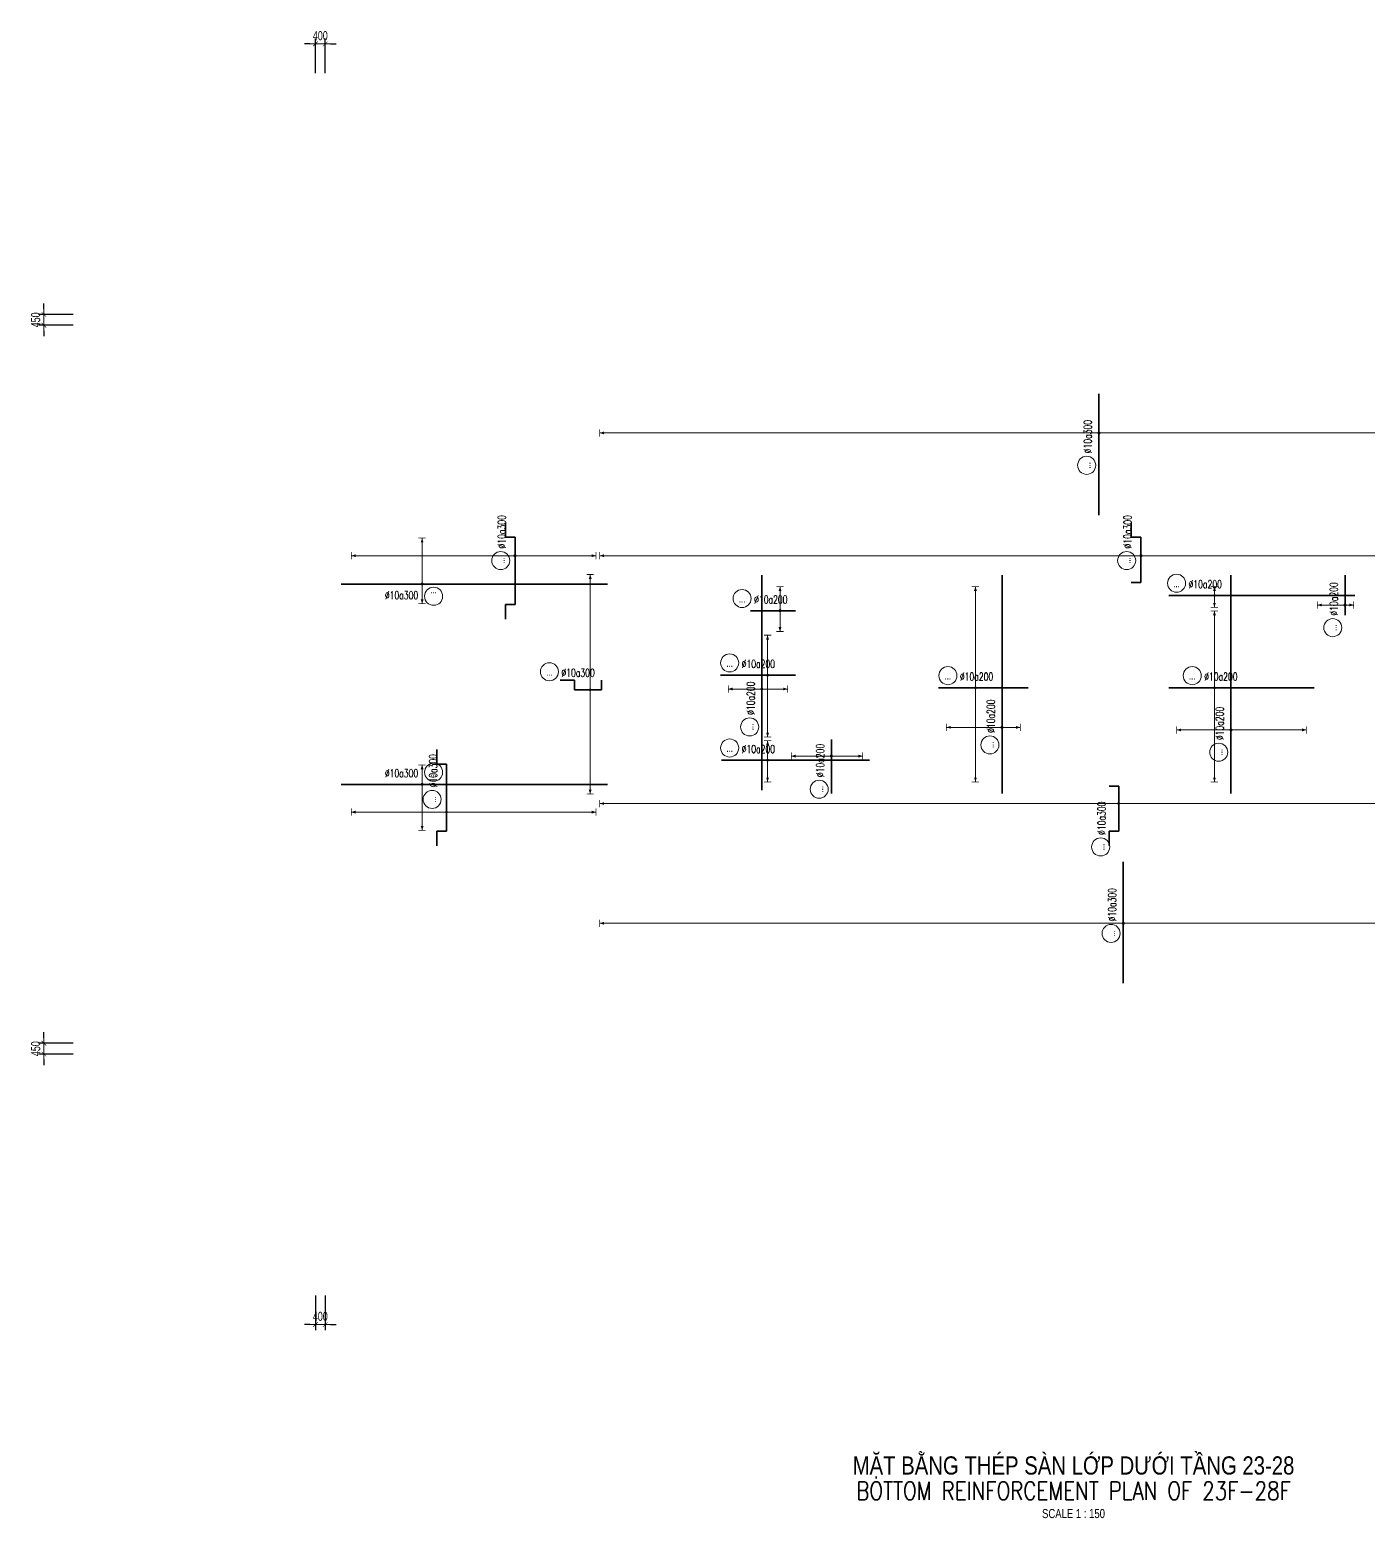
# Model space of a CAD drawing. Header units: millimetres. Extents: x 118516 to 588795, y -24154 to 50684.
# Drawn here: x 118516 to 173724, y -10684 to 50684 of the extents above; entities that cross this region are included whole.
import ezdxf
from ezdxf.enums import TextEntityAlignment as Align

# ---------------------------------------------------------------- set-up
doc = ezdxf.new("R2010")
doc.units = ezdxf.units.MM
doc.layers.get('0').update_dxf_attribs({"lineweight": 20})
doc.layers.get('Defpoints').update_dxf_attribs({"color": 151, "lineweight": 9})
for name, color, linetype, lineweight in [('NDC_S_ANNO', 7, 'Continuous', 20), ('NDC_S_DIM', 1, 'Continuous', 15), ('NDC_S_ENG TITLE', 3, 'Continuous', 20), ('NDC_S_REBAR', 4, 'Continuous', 35), ('NDC_S_TEXT SYMBOL', 7, 'Continuous', 20), ('NDC_S_VN TEXT', 7, 'Continuous', 20), ('NDC_S_VN TITLE', 6, 'Continuous', 35)]:
    doc.layers.add(name, color=color, linetype=linetype, lineweight=lineweight)
doc.styles.add('ARIAL', font='arial.ttf', dxfattribs={"width": 0.7})
doc.styles.add('NDC_ANNO', font='', dxfattribs={"width": 0.8})
doc.styles.add('NDC_DIM', font='', dxfattribs={"width": 0.75})
doc.styles.add('NDC_EN TXT', font='romans.shx', dxfattribs={"width": 0.8})
doc.styles.add('NDC_ROMANS', font='romans.shx', dxfattribs={"width": 0.7})
doc.styles.add('NDC_VIE TXT', font='arial.ttf', dxfattribs={"width": 0.8})
doc.styles.get('NDC_ANNO').set_extended_font_data('Dotum')
doc.styles.get('NDC_DIM').set_extended_font_data('Dotum')
doc.dimstyles.new('NDC_dim_150', dxfattribs={"dimscale": 150, "dimtxt": 2.5, "dimasz": 1.5, "dimexe": 1.5, "dimexo": 2.5, "dimgap": 1, "dimtad": 1, "dimdec": 0, "dimzin": 0, "dimdsep": 46, "dimtxsty": 'NDC_DIM', "dimblk": 'DIMMARK', "dimcen": 0.09, "dimdle": 1.2, "dimclrd": 1, "dimclre": 1, "dimclrt": 3, "dimadec": 0, "dimazin": 0, "dimtfac": 1, "dimtdec": 0, "dimtix": 1, "dimtofl": 0, "dimtmove": 0, "dimatfit": 3, "dimfxl": 8, "dimfxlon": 1, "dimtolj": 1, "dimtzin": 0, "dimarcsym": 0})

# ---------------------------------------------------------------- blocks, each defined once
blk = doc.blocks.new('DIMMARK')
at = {"layer": 'NDC_S_DIM', "color": 1}
blk.add_line((-1.5, 0), (1, 0), dxfattribs=at)
at = {"layer": 'NDC_S_DIM', "color": 2, "const_width": 0.1}
blk.add_lwpolyline([(-0.42, -0.42), (0.42, 0.42)], dxfattribs=at)
blk = doc.blocks.new('*D8')
at = {"layer": 'Defpoints', "color": 0, "ltscale": 100, "transparency": 16777216}
for p in [(119100, 8900), (135324, 8900), (135324, 8450)]:
    blk.add_point(p, dxfattribs=at)
at = {"layer": 'NDC_S_DIM', "color": 1, "lineweight": -2, "ltscale": 100, "transparency": 16777216}
for p, q in [((119100, 9125), (119100, 9350)), ((120300, 8900), (118875, 8900)), ((120300, 8450), (118875, 8450)), ((119100, 8225), (119100, 8000))]:
    blk.add_line(p, q, dxfattribs=at)
at = {"layer": 'NDC_S_DIM', "color": 1, "lineweight": -2, "ltscale": 100, "transparency": 16777216, "xscale": 225, "yscale": 225, "zscale": 225}
for p, rotation in [((119100, 8900), 270), ((119100, 8450), 90)]:
    blk.add_blockref('DIMMARK', p, dxfattribs=dict(at, rotation=rotation))
at = {"layer": 'NDC_S_DIM', "color": 3, "ltscale": 100, "transparency": 16777216, "insert": (118762, 8675), "char_height": 375, "attachment_point": 5, "rotation": 90, "style": 'NDC_DIM'}
blk.add_mtext('\\A1;450', dxfattribs=at)
blk = doc.blocks.new('*D9')
at = {"layer": 'Defpoints', "color": 0, "ltscale": 100, "transparency": 16777216}
for p in [(135402, 38950), (119100, 38500), (135402, 38500)]:
    blk.add_point(p, dxfattribs=at)
at = {"layer": 'NDC_S_DIM', "color": 1, "lineweight": -2, "ltscale": 100, "transparency": 16777216}
for p, q in [((119100, 39175), (119100, 39400)), ((120300, 38950), (118875, 38950)), ((120300, 38500), (118875, 38500)), ((119100, 38275), (119100, 38050))]:
    blk.add_line(p, q, dxfattribs=at)
at = {"layer": 'NDC_S_DIM', "color": 1, "lineweight": -2, "ltscale": 100, "transparency": 16777216, "xscale": 225, "yscale": 225, "zscale": 225}
for p, rotation in [((119100, 38950), 270), ((119100, 38500), 90)]:
    blk.add_blockref('DIMMARK', p, dxfattribs=dict(at, rotation=rotation))
at = {"layer": 'NDC_S_DIM', "color": 3, "ltscale": 100, "transparency": 16777216, "insert": (118762, 38725), "char_height": 375, "attachment_point": 5, "rotation": 90, "style": 'NDC_DIM'}
blk.add_mtext('\\A1;450', dxfattribs=at)
blk = doc.blocks.new('*D12')
at = {"layer": 'Defpoints', "color": 0, "ltscale": 100, "transparency": 16777216}
for p in [(130700, 50100), (130300, 33473), (130700, 33473)]:
    blk.add_point(p, dxfattribs=at)
at = {"layer": 'NDC_S_DIM', "color": 1, "lineweight": -2, "ltscale": 100, "transparency": 16777216}
for p, q in [((130300, 48900), (130300, 50325)), ((130700, 48900), (130700, 50325)), ((130075, 50100), (129850, 50100)), ((130925, 50100), (131150, 50100))]:
    blk.add_line(p, q, dxfattribs=at)
at = {"layer": 'NDC_S_DIM', "color": 1, "lineweight": -2, "ltscale": 100, "transparency": 16777216, "xscale": 225, "yscale": 225, "zscale": 225}
blk.add_blockref('DIMMARK', (130300, 50100), dxfattribs=at)
at = {"layer": 'NDC_S_DIM', "color": 1, "lineweight": -2, "ltscale": 100, "transparency": 16777216, "xscale": 225, "yscale": 225, "zscale": 225, "rotation": 180}
blk.add_blockref('DIMMARK', (130700, 50100), dxfattribs=at)
at = {"layer": 'NDC_S_DIM', "color": 3, "ltscale": 100, "transparency": 16777216, "insert": (130500, 50438), "char_height": 375, "attachment_point": 5, "style": 'NDC_DIM'}
blk.add_mtext('\\A1;400', dxfattribs=at)
blk = doc.blocks.new('*D14')
at = {"layer": 'Defpoints', "color": 0, "ltscale": 100, "transparency": 16777216}
for p in [(130300, 14051), (130700, 14051), (130700, -2700)]:
    blk.add_point(p, dxfattribs=at)
at = {"layer": 'NDC_S_DIM', "color": 1, "lineweight": -2, "ltscale": 100, "transparency": 16777216}
for p, q in [((130300, -1500), (130300, -2925)), ((130700, -1500), (130700, -2925)), ((130075, -2700), (129850, -2700)), ((130925, -2700), (131150, -2700))]:
    blk.add_line(p, q, dxfattribs=at)
at = {"layer": 'NDC_S_DIM', "color": 1, "lineweight": -2, "ltscale": 100, "transparency": 16777216, "xscale": 225, "yscale": 225, "zscale": 225}
blk.add_blockref('DIMMARK', (130300, -2700), dxfattribs=at)
at = {"layer": 'NDC_S_DIM', "color": 1, "lineweight": -2, "ltscale": 100, "transparency": 16777216, "xscale": 225, "yscale": 225, "zscale": 225, "rotation": 180}
blk.add_blockref('DIMMARK', (130700, -2700), dxfattribs=at)
at = {"layer": 'NDC_S_DIM', "color": 3, "ltscale": 100, "transparency": 16777216, "insert": (130500, -2362), "char_height": 375, "attachment_point": 5, "style": 'NDC_DIM'}
blk.add_mtext('\\A1;400', dxfattribs=at)
blk = doc.blocks.new('Drawing name_symbol')
at = {"layer": 'NDC_S_ENG TITLE', "style": 'NDC_EN TXT', "width": 0.8}
blk.add_attdef('SECTDET1', text='', height=5, dxfattribs=at).set_placement((0, 1.01), align=Align.CENTER)
at = {"layer": 'NDC_S_TEXT SYMBOL', "lineweight": 25, "style": 'NDC_ANNO', "width": 0.8}
blk.add_attdef('SSCALE', text='', height=2.5, dxfattribs=at).set_placement((0, -4), align=Align.CENTER)
at = {"layer": 'NDC_S_VN TITLE', "style": 'NDC_VIE TXT', "width": 0.8}
blk.add_attdef('SECTDET2', text='', height=5, dxfattribs=at).set_placement((0, 7.97), align=Align.CENTER)
blk = doc.blocks.new('*U94')
h = blk.add_hatch(color=6)
edge = h.paths.add_edge_path()
edge.add_arc((3.26, 0), 0.3, 0, 360)
at = {"layer": 'NDC_S_DIM', "color": 6}
for q in [(3.26, 142.72), (3.26, -112.28)]:
    blk.add_line((3.26, 0), q, dxfattribs=at)
for points in [[(2.26, 142.72, 0.2, 0.2, 0), (4.26, 142.72, 0, 0, 0)], [(2.26, -112.28, 0.2, 0.2, 0), (4.26, -112.28, 0, 0, 0)]]:
    blk.add_lwpolyline(points, format="xyseb", dxfattribs=at)
at = {"layer": 'NDC_S_DIM'}
blk.add_circle((-8.68, 4.97), 2.48, dxfattribs=at)
at = {"layer": 'NDC_S_DIM', "color": 6}
blk.add_circle((3.26, 0), 0.3, dxfattribs=at)
for points in [[(2.86, 141.52), (3.26, 142.72), (3.66, 141.52)], [(2.86, -111.08), (3.26, -112.28), (3.66, -111.08)]]:
    blk.add_solid(points, dxfattribs=at)
at = {"layer": 'NDC_S_REBAR'}
for p, q in [((-4.29, 2.67), (-8.29, 2.67)), ((-4.29, 0), (-4.29, 2.67)), ((0, 0), (-4.29, 0)), ((0, 0), (8.05, 0)), ((8.05, 0), (8.05, 2.67)), ((8.05, 2.67), (8.05, 2.67))]:
    blk.add_line(p, q, dxfattribs=at)
at = {"layer": 'NDC_S_VN TEXT', "style": 'ARIAL', "width": 0.7}
blk.add_attdef('KHT', text='', height=2.2, dxfattribs=at).set_placement((-8.68, 4.97), align=Align.MIDDLE_CENTER)
at = {"layer": 'NDC_S_VN TEXT', "color": 3, "style": 'NDC_ROMANS', "width": 0.7}
blk.add_attdef('DKT', (-5.38, 3.6), '', height=2.2, dxfattribs=at)
blk = doc.blocks.new('*U95')
h = blk.add_hatch(color=6)
edge = h.paths.add_edge_path()
edge.add_arc((4.81, 0), 0.3, 0, 360)
at = {"layer": 'NDC_S_DIM', "color": 6}
for q in [(4.81, 148.83), (4.81, -106.17)]:
    blk.add_line((4.81, 0), q, dxfattribs=at)
for points in [[(3.81, 148.83, 0.2, 0.2, 0), (5.81, 148.83, 0, 0, 0)], [(3.81, -106.17, 0.2, 0.2, 0), (5.81, -106.17, 0, 0, 0)]]:
    blk.add_lwpolyline(points, format="xyseb", dxfattribs=at)
at = {"layer": 'NDC_S_DIM'}
blk.add_circle((3.49, 3.93), 2.48, dxfattribs=at)
at = {"layer": 'NDC_S_DIM', "color": 6}
blk.add_circle((4.81, 0), 0.3, dxfattribs=at)
for points in [[(4.41, 147.63), (4.81, 148.83), (5.21, 147.63)], [(4.41, -104.97), (4.81, -106.17), (5.21, -104.97)]]:
    blk.add_solid(points, dxfattribs=at)
at = {"layer": 'NDC_S_REBAR'}
for p, q in [((-2.52, 0), (-2.52, 2.67)), ((-2.52, 2.67), (-2.52, 2.67)), ((0, 0), (-2.52, 0)), ((0, 0), (9.88, 0)), ((9.88, 0), (9.88, 2.67)), ((9.88, 2.67), (13.88, 2.67))]:
    blk.add_line(p, q, dxfattribs=at)
at = {"layer": 'NDC_S_VN TEXT', "style": 'ARIAL', "width": 0.7}
blk.add_attdef('KHT', text='', height=2.2, dxfattribs=at).set_placement((3.49, 3.93), align=Align.MIDDLE_CENTER)
at = {"layer": 'NDC_S_VN TEXT', "color": 3, "style": 'NDC_ROMANS', "width": 0.7}
blk.add_attdef('DKT', (6.79, 2.56), '', height=2.2, dxfattribs=at)
blk = doc.blocks.new('*U102')
h = blk.add_hatch(color=6)
edge = h.paths.add_edge_path()
edge.add_arc((3.26, 0), 0.3, 0, 360)
at = {"layer": 'NDC_S_DIM', "color": 6}
for q in [(3.26, 31.71), (3.26, -28.63)]:
    blk.add_line((3.26, 0), q, dxfattribs=at)
for points in [[(2.26, 31.71, 0.2, 0.2, 0), (4.26, 31.71, 0, 0, 0)], [(2.26, -28.63, 0.2, 0.2, 0), (4.26, -28.63, 0, 0, 0)]]:
    blk.add_lwpolyline(points, format="xyseb", dxfattribs=at)
at = {"layer": 'NDC_S_DIM'}
blk.add_circle((-7.96, 4.97), 2.48, dxfattribs=at)
at = {"layer": 'NDC_S_DIM', "color": 6}
blk.add_circle((3.26, 0), 0.3, dxfattribs=at)
for points in [[(2.86, 30.51), (3.26, 31.71), (3.66, 30.51)], [(2.86, -27.43), (3.26, -28.63), (3.66, -27.43)]]:
    blk.add_solid(points, dxfattribs=at)
at = {"layer": 'NDC_S_REBAR'}
for p, q in [((-1.02, 2.67), (-5.02, 2.67)), ((-1.02, 0), (-1.02, 2.67)), ((0, 0), (-1.02, 0)), ((0, 0), (6.38, 0)), ((6.38, 0), (6.38, 2.67)), ((6.38, 2.67), (6.38, 2.67))]:
    blk.add_line(p, q, dxfattribs=at)
at = {"layer": 'NDC_S_VN TEXT', "style": 'ARIAL', "width": 0.7}
blk.add_attdef('KHT', text='', height=2.2, dxfattribs=at).set_placement((-7.96, 4.97), align=Align.MIDDLE_CENTER)
at = {"layer": 'NDC_S_VN TEXT', "color": 3, "style": 'NDC_ROMANS', "width": 0.7}
blk.add_attdef('DKT', (-4.66, 3.6), '', height=2.2, dxfattribs=at)
blk = doc.blocks.new('*U78')
h = blk.add_hatch(color=6)
edge = h.paths.add_edge_path()
edge.add_arc((4.81, 0), 0.3, 0, 360)
at = {"layer": 'NDC_S_DIM', "color": 6}
for q in [(4.81, 45.06), (4.81, -22.28)]:
    blk.add_line((4.81, 0), q, dxfattribs=at)
for points in [[(3.81, 45.06, 0.2, 0.2, 0), (5.81, 45.06, 0, 0, 0)], [(3.81, -22.28, 0.2, 0.2, 0), (5.81, -22.28, 0, 0, 0)]]:
    blk.add_lwpolyline(points, format="xyseb", dxfattribs=at)
at = {"layer": 'NDC_S_DIM'}
blk.add_circle((3.49, 3.93), 2.48, dxfattribs=at)
at = {"layer": 'NDC_S_DIM', "color": 6}
blk.add_circle((4.81, 0), 0.3, dxfattribs=at)
for points in [[(4.41, 43.86), (4.81, 45.06), (5.21, 43.86)], [(4.41, -21.08), (4.81, -22.28), (5.21, -21.08)]]:
    blk.add_solid(points, dxfattribs=at)
at = {"layer": 'NDC_S_REBAR'}
for p, q in [((-8.59, 2.67), (-12.59, 2.67)), ((-8.59, 0), (-8.59, 2.67)), ((0, 0), (-8.59, 0)), ((0, 0), (9.88, 0)), ((9.88, 0), (9.88, 2.67)), ((9.88, 2.67), (13.88, 2.67))]:
    blk.add_line(p, q, dxfattribs=at)
at = {"layer": 'NDC_S_VN TEXT', "style": 'ARIAL', "width": 0.7}
blk.add_attdef('KHT', text='', height=2.2, dxfattribs=at).set_placement((3.49, 3.93), align=Align.MIDDLE_CENTER)
at = {"layer": 'NDC_S_VN TEXT', "color": 3, "style": 'NDC_ROMANS', "width": 0.7}
blk.add_attdef('DKT', (6.79, 2.56), '', height=2.2, dxfattribs=at)
blk = doc.blocks.new('*U79')
h = blk.add_hatch(color=6)
edge = h.paths.add_edge_path()
edge.add_arc((0, 0), 0.3, 0, 360)
at = {"layer": 'NDC_S_DIM', "color": 6}
for q in [(0, 26.19), (0, -41.15)]:
    blk.add_line((0, 0), q, dxfattribs=at)
for points in [[(-1, 26.19, 0.2, 0.2, 0), (1, 26.19, 0, 0, 0)], [(-1, -41.15, 0.2, 0.2, 0), (1, -41.15, 0, 0, 0)]]:
    blk.add_lwpolyline(points, format="xyseb", dxfattribs=at)
at = {"layer": 'NDC_S_DIM'}
blk.add_circle((3.49, 3.93), 2.48, dxfattribs=at)
at = {"layer": 'NDC_S_DIM', "color": 6}
blk.add_circle((0, 0), 0.3, dxfattribs=at)
for points in [[(-0.4, 24.99), (0, 26.19), (0.4, 24.99)], [(-0.4, -39.95), (0, -41.15), (0.4, -39.95)]]:
    blk.add_solid(points, dxfattribs=at)
at = {"layer": 'NDC_S_REBAR'}
for p, q in [((-5.25, 2.67), (-9.25, 2.67)), ((-5.25, 0), (-5.25, 2.67)), ((0, 0), (-5.25, 0)), ((0, 0), (13.21, 0)), ((13.21, 0), (13.21, 2.67)), ((13.21, 2.67), (17.21, 2.67))]:
    blk.add_line(p, q, dxfattribs=at)
at = {"layer": 'NDC_S_VN TEXT', "style": 'ARIAL', "width": 0.7}
blk.add_attdef('KHT', text='', height=2.2, dxfattribs=at).set_placement((3.49, 3.93), align=Align.MIDDLE_CENTER)
at = {"layer": 'NDC_S_VN TEXT', "color": 3, "style": 'NDC_ROMANS', "width": 0.7}
blk.add_attdef('DKT', (6.79, 2.56), '', height=2.2, dxfattribs=at)
blk = doc.blocks.new('*U90')
h = blk.add_hatch(color=6)
edge = h.paths.add_edge_path()
edge.add_arc((0.5, 0), 0.3, 0, 360)
at = {"layer": 'NDC_S_DIM', "color": 6}
for q in [(0.5, 21.16), (0.5, -25.84)]:
    blk.add_line((0.5, 0), q, dxfattribs=at)
for points in [[(-0.5, 21.16, 0.2, 0.2, 0), (1.5, 21.16, 0, 0, 0)], [(-0.5, -25.84, 0.2, 0.2, 0), (1.5, -25.84, 0, 0, 0)]]:
    blk.add_lwpolyline(points, format="xyseb", dxfattribs=at)
at = {"layer": 'NDC_S_DIM'}
blk.add_circle((-5.62, 3.36), 2.48, dxfattribs=at)
at = {"layer": 'NDC_S_DIM', "color": 6}
blk.add_circle((0.5, 0), 0.3, dxfattribs=at)
for points in [[(0.1, 19.96), (0.5, 21.16), (0.9, 19.96)], [(0.1, -24.64), (0.5, -25.84), (0.9, -24.64)]]:
    blk.add_solid(points, dxfattribs=at)
at = {"layer": 'NDC_S_REBAR'}
for p, q in [((0, 0), (-12.04, 0)), ((-12.04, 0), (-12.04, 0)), ((0, 0), (27.96, 0)), ((27.96, 0), (27.96, 0)), ((27.96, 0), (27.96, 0)), ((-12.04, 0), (-12.04, 0))]:
    blk.add_line(p, q, dxfattribs=at)
at = {"layer": 'NDC_S_VN TEXT', "style": 'ARIAL', "width": 0.7}
blk.add_attdef('KHT', text='', height=2.2, dxfattribs=at).set_placement((-5.62, 3.36), align=Align.MIDDLE_CENTER)
at = {"layer": 'NDC_S_VN TEXT', "color": 3, "style": 'NDC_ROMANS', "width": 0.7}
blk.add_attdef('DKT', (-2.32, 1.98), '', height=2.2, dxfattribs=at)
blk = doc.blocks.new('*U91')
h = blk.add_hatch(color=6)
edge = h.paths.add_edge_path()
edge.add_arc((1.97, 0), 0.3, 0, 360)
at = {"layer": 'NDC_S_DIM', "color": 6}
for q in [(1.97, 27.83), (1.97, -25.84)]:
    blk.add_line((1.97, 0), q, dxfattribs=at)
for points in [[(0.97, 27.83, 0.2, 0.2, 0), (2.97, 27.83, 0, 0, 0)], [(0.97, -25.84, 0.2, 0.2, 0), (2.97, -25.84, 0, 0, 0)]]:
    blk.add_lwpolyline(points, format="xyseb", dxfattribs=at)
at = {"layer": 'NDC_S_DIM'}
blk.add_circle((-5.62, 3.36), 2.48, dxfattribs=at)
at = {"layer": 'NDC_S_DIM', "color": 6}
blk.add_circle((1.97, 0), 0.3, dxfattribs=at)
for points in [[(1.57, 26.63), (1.97, 27.83), (2.37, 26.63)], [(1.57, -24.64), (1.97, -25.84), (2.37, -24.64)]]:
    blk.add_solid(points, dxfattribs=at)
at = {"layer": 'NDC_S_REBAR'}
for p, q in [((0, 0), (-8.18, 0)), ((-8.18, 0), (-8.18, 0)), ((0, 0), (16.48, 0)), ((16.48, 0), (16.48, 0)), ((16.48, 0), (16.48, 0)), ((-8.18, 0), (-8.18, 0))]:
    blk.add_line(p, q, dxfattribs=at)
at = {"layer": 'NDC_S_VN TEXT', "style": 'ARIAL', "width": 0.7}
blk.add_attdef('KHT', text='', height=2.2, dxfattribs=at).set_placement((-5.62, 3.36), align=Align.MIDDLE_CENTER)
at = {"layer": 'NDC_S_VN TEXT', "color": 3, "style": 'NDC_ROMANS', "width": 0.7}
blk.add_attdef('DKT', (-2.32, 1.98), '', height=2.2, dxfattribs=at)
blk = doc.blocks.new('*U84')
h = blk.add_hatch(color=6)
edge = h.paths.add_edge_path()
edge.add_arc((4.81, 0), 0.3, 0, 360)
at = {"layer": 'NDC_S_DIM', "color": 6}
for q in [(4.81, 5.38), (4.81, -5.95)]:
    blk.add_line((4.81, 0), q, dxfattribs=at)
for points in [[(3.81, 5.38, 0.2, 0.2, 0), (5.81, 5.38, 0, 0, 0)], [(3.81, -5.95, 0.2, 0.2, 0), (5.81, -5.95, 0, 0, 0)]]:
    blk.add_lwpolyline(points, format="xyseb", dxfattribs=at)
at = {"layer": 'NDC_S_DIM'}
blk.add_circle((-5.62, 3.36), 2.48, dxfattribs=at)
at = {"layer": 'NDC_S_DIM', "color": 6}
blk.add_circle((4.81, 0), 0.3, dxfattribs=at)
for points in [[(4.41, 4.18), (4.81, 5.38), (5.21, 4.18)], [(4.41, -4.75), (4.81, -5.95), (5.21, -4.75)]]:
    blk.add_solid(points, dxfattribs=at)
at = {"layer": 'NDC_S_REBAR'}
for p, q in [((0, 0), (-7.85, 0)), ((-7.85, 0), (-7.85, 0)), ((0, 0), (32.82, 0)), ((32.82, 0), (32.82, 0)), ((32.82, 0), (32.82, 0)), ((-7.85, 0), (-7.85, 0))]:
    blk.add_line(p, q, dxfattribs=at)
at = {"layer": 'NDC_S_VN TEXT', "style": 'ARIAL', "width": 0.7}
blk.add_attdef('KHT', text='', height=2.2, dxfattribs=at).set_placement((-5.62, 3.36), align=Align.MIDDLE_CENTER)
at = {"layer": 'NDC_S_VN TEXT', "color": 3, "style": 'NDC_ROMANS', "width": 0.7}
blk.add_attdef('DKT', (-2.32, 1.98), '', height=2.2, dxfattribs=at)
blk = doc.blocks.new('*U85')
h = blk.add_hatch(color=6)
edge = h.paths.add_edge_path()
edge.add_arc((4.81, 0), 0.3, 0, 360)
at = {"layer": 'NDC_S_DIM', "color": 6}
for q in [(4.81, 10.99), (4.81, -17.01)]:
    blk.add_line((4.81, 0), q, dxfattribs=at)
for points in [[(3.81, 10.99, 0.2, 0.2, 0), (5.81, 10.99, 0, 0, 0)], [(3.81, -17.01, 0.2, 0.2, 0), (5.81, -17.01, 0, 0, 0)]]:
    blk.add_lwpolyline(points, format="xyseb", dxfattribs=at)
at = {"layer": 'NDC_S_DIM'}
blk.add_circle((-5.62, 3.36), 2.48, dxfattribs=at)
at = {"layer": 'NDC_S_DIM', "color": 6}
blk.add_circle((4.81, 0), 0.3, dxfattribs=at)
for points in [[(4.41, 9.79), (4.81, 10.99), (5.21, 9.79)], [(4.41, -15.81), (4.81, -17.01), (5.21, -15.81)]]:
    blk.add_solid(points, dxfattribs=at)
at = {"layer": 'NDC_S_REBAR'}
for p, q in [((0, 0), (-8.18, 0)), ((-8.18, 0), (-8.18, 0)), ((0, 0), (12.48, 0)), ((12.48, 0), (12.48, 0)), ((12.48, 0), (12.48, 0)), ((-8.18, 0), (-8.18, 0))]:
    blk.add_line(p, q, dxfattribs=at)
at = {"layer": 'NDC_S_VN TEXT', "style": 'ARIAL', "width": 0.7}
blk.add_attdef('KHT', text='', height=2.2, dxfattribs=at).set_placement((-5.62, 3.36), align=Align.MIDDLE_CENTER)
at = {"layer": 'NDC_S_VN TEXT', "color": 3, "style": 'NDC_ROMANS', "width": 0.7}
blk.add_attdef('DKT', (-2.32, 1.98), '', height=2.2, dxfattribs=at)
blk = doc.blocks.new('*U82')
h = blk.add_hatch(color=6)
edge = h.paths.add_edge_path()
edge.add_arc((4.81, 0), 0.3, 0, 360)
at = {"layer": 'NDC_S_DIM', "color": 6}
for q in [(4.81, 6.63), (4.81, -5.71)]:
    blk.add_line((4.81, 0), q, dxfattribs=at)
for points in [[(3.81, 6.63, 0.2, 0.2, 0), (5.81, 6.63, 0, 0, 0)], [(3.81, -5.71, 0.2, 0.2, 0), (5.81, -5.71, 0, 0, 0)]]:
    blk.add_lwpolyline(points, format="xyseb", dxfattribs=at)
at = {"layer": 'NDC_S_DIM'}
blk.add_circle((-5.62, 3.36), 2.48, dxfattribs=at)
at = {"layer": 'NDC_S_DIM', "color": 6}
blk.add_circle((4.81, 0), 0.3, dxfattribs=at)
for points in [[(4.41, 5.43), (4.81, 6.63), (5.21, 5.43)], [(4.41, -4.51), (4.81, -5.71), (5.21, -4.51)]]:
    blk.add_solid(points, dxfattribs=at)
at = {"layer": 'NDC_S_REBAR'}
for p, q in [((0, 0), (-3.28, 0)), ((-3.28, 0), (-3.28, 0)), ((0, 0), (9.06, 0)), ((9.06, 0), (9.06, 0)), ((9.06, 0), (9.06, 0)), ((-3.28, 0), (-3.28, 0))]:
    blk.add_line(p, q, dxfattribs=at)
at = {"layer": 'NDC_S_VN TEXT', "style": 'ARIAL', "width": 0.7}
blk.add_attdef('KHT', text='', height=2.2, dxfattribs=at).set_placement((-5.62, 3.36), align=Align.MIDDLE_CENTER)
at = {"layer": 'NDC_S_VN TEXT', "color": 3, "style": 'NDC_ROMANS', "width": 0.7}
blk.add_attdef('DKT', (-2.32, 1.98), '', height=2.2, dxfattribs=at)
blk = doc.blocks.new('*U83')
h = blk.add_hatch(color=6)
edge = h.paths.add_edge_path()
edge.add_arc((4.81, 0), 0.3, 0, 360)
at = {"layer": 'NDC_S_DIM', "color": 6}
for q in [(4.81, 2.43), (4.81, -3.24)]:
    blk.add_line((4.81, 0), q, dxfattribs=at)
for points in [[(3.81, 2.43, 0.2, 0.2, 0), (5.81, 2.43, 0, 0, 0)], [(3.81, -3.24, 0.2, 0.2, 0), (5.81, -3.24, 0, 0, 0)]]:
    blk.add_lwpolyline(points, format="xyseb", dxfattribs=at)
at = {"layer": 'NDC_S_DIM'}
blk.add_circle((-5.62, 3.36), 2.48, dxfattribs=at)
at = {"layer": 'NDC_S_DIM', "color": 6}
blk.add_circle((4.81, 0), 0.3, dxfattribs=at)
for points in [[(4.41, 1.23), (4.81, 2.43), (5.21, 1.23)], [(4.41, -2.04), (4.81, -3.24), (5.21, -2.04)]]:
    blk.add_solid(points, dxfattribs=at)
at = {"layer": 'NDC_S_REBAR'}
for p, q in [((0, 0), (-7.73, 0)), ((-7.73, 0), (-7.73, 0)), ((0, 0), (43.4, 0)), ((43.4, 0), (43.4, 0)), ((43.4, 0), (43.4, 0)), ((-7.73, 0), (-7.73, 0))]:
    blk.add_line(p, q, dxfattribs=at)
at = {"layer": 'NDC_S_VN TEXT', "style": 'ARIAL', "width": 0.7}
blk.add_attdef('KHT', text='', height=2.2, dxfattribs=at).set_placement((-5.62, 3.36), align=Align.MIDDLE_CENTER)
at = {"layer": 'NDC_S_VN TEXT', "color": 3, "style": 'NDC_ROMANS', "width": 0.7}
blk.add_attdef('DKT', (-2.32, 1.98), '', height=2.2, dxfattribs=at)
blk = doc.blocks.new('*U75')
h = blk.add_hatch(color=6)
edge = h.paths.add_edge_path()
edge.add_arc((-0.79, 0), 0.3, 0, 360)
at = {"layer": 'NDC_S_DIM', "color": 6}
for q in [(-0.79, 15.31), (-0.79, -5.02)]:
    blk.add_line((-0.79, 0), q, dxfattribs=at)
for points in [[(-1.79, 15.31, 0.2, 0.2, 0), (0.21, 15.31, 0, 0, 0)], [(-1.79, -5.02, 0.2, 0.2, 0), (0.21, -5.02, 0, 0, 0)]]:
    blk.add_lwpolyline(points, format="xyseb", dxfattribs=at)
at = {"layer": 'NDC_S_DIM'}
blk.add_circle((-5.62, 3.36), 2.48, dxfattribs=at)
at = {"layer": 'NDC_S_DIM', "color": 6}
blk.add_circle((-0.79, 0), 0.3, dxfattribs=at)
for points in [[(-1.19, 14.11), (-0.79, 15.31), (-0.39, 14.11)], [(-1.19, -3.82), (-0.79, -5.02), (-0.39, -3.82)]]:
    blk.add_solid(points, dxfattribs=at)
at = {"layer": 'NDC_S_REBAR'}
for p, q in [((0, 0), (-18.94, 0)), ((-18.94, 0), (-18.94, 0)), ((0, 0), (41.06, 0)), ((41.06, 0), (41.06, 0)), ((41.06, 0), (41.06, 0)), ((-18.94, 0), (-18.94, 0))]:
    blk.add_line(p, q, dxfattribs=at)
at = {"layer": 'NDC_S_VN TEXT', "style": 'ARIAL', "width": 0.7}
blk.add_attdef('KHT', text='', height=2.2, dxfattribs=at).set_placement((-5.62, 3.36), align=Align.MIDDLE_CENTER)
at = {"layer": 'NDC_S_VN TEXT', "color": 3, "style": 'NDC_ROMANS', "width": 0.7}
blk.add_attdef('DKT', (-2.32, 1.98), '', height=2.2, dxfattribs=at)
blk = doc.blocks.new('*U76')
h = blk.add_hatch(color=6)
edge = h.paths.add_edge_path()
edge.add_arc((0.5, 0), 0.3, 0, 360)
at = {"layer": 'NDC_S_DIM', "color": 6}
for q in [(0.5, 14.9), (0.5, -20.77)]:
    blk.add_line((0.5, 0), q, dxfattribs=at)
for points in [[(-0.5, 14.9, 0.2, 0.2, 0), (1.5, 14.9, 0, 0, 0)], [(-0.5, -20.77, 0.2, 0.2, 0), (1.5, -20.77, 0, 0, 0)]]:
    blk.add_lwpolyline(points, format="xyseb", dxfattribs=at)
at = {"layer": 'NDC_S_DIM'}
blk.add_circle((-5.62, 3.36), 2.48, dxfattribs=at)
at = {"layer": 'NDC_S_DIM', "color": 6}
blk.add_circle((0.5, 0), 0.3, dxfattribs=at)
for points in [[(0.1, 13.7), (0.5, 14.9), (0.9, 13.7)], [(0.1, -19.57), (0.5, -20.77), (0.9, -19.57)]]:
    blk.add_solid(points, dxfattribs=at)
at = {"layer": 'NDC_S_REBAR'}
for p, q in [((0, 0), (-16.95, 0)), ((-16.95, 0), (-16.95, 0)), ((0, 0), (43.05, 0)), ((43.05, 0), (43.05, 0)), ((43.05, 0), (43.05, 0)), ((-16.95, 0), (-16.95, 0))]:
    blk.add_line(p, q, dxfattribs=at)
at = {"layer": 'NDC_S_VN TEXT', "style": 'ARIAL', "width": 0.7}
blk.add_attdef('KHT', text='', height=2.2, dxfattribs=at).set_placement((-5.62, 3.36), align=Align.MIDDLE_CENTER)
at = {"layer": 'NDC_S_VN TEXT', "color": 3, "style": 'NDC_ROMANS', "width": 0.7}
blk.add_attdef('DKT', (-2.32, 1.98), '', height=2.2, dxfattribs=at)
blk = doc.blocks.new('*U77')
h = blk.add_hatch(color=6)
edge = h.paths.add_edge_path()
edge.add_arc((0.61, 0), 0.3, 0, 360)
at = {"layer": 'NDC_S_DIM', "color": 6}
for q in [(0.61, 7.61), (0.61, -2.39)]:
    blk.add_line((0.61, 0), q, dxfattribs=at)
for points in [[(-0.39, 7.61, 0.2, 0.2, 0), (1.61, 7.61, 0, 0, 0)], [(-0.39, -2.39, 0.2, 0.2, 0), (1.61, -2.39, 0, 0, 0)]]:
    blk.add_lwpolyline(points, format="xyseb", dxfattribs=at)
at = {"layer": 'NDC_S_DIM'}
blk.add_circle((-5.62, 3.36), 2.48, dxfattribs=at)
at = {"layer": 'NDC_S_DIM', "color": 6}
blk.add_circle((0.61, 0), 0.3, dxfattribs=at)
for points in [[(0.21, 6.41), (0.61, 7.61), (1.01, 6.41)], [(0.21, -1.19), (0.61, -2.39), (1.01, -1.19)]]:
    blk.add_solid(points, dxfattribs=at)
at = {"layer": 'NDC_S_REBAR'}
for p, q in [((0, 0), (-2.17, 0)), ((-2.17, 0), (-2.17, 0)), ((0, 0), (8.83, 0)), ((8.83, 0), (8.83, 0)), ((8.83, 0), (8.83, 0)), ((-2.17, 0), (-2.17, 0))]:
    blk.add_line(p, q, dxfattribs=at)
at = {"layer": 'NDC_S_VN TEXT', "style": 'ARIAL', "width": 0.7}
blk.add_attdef('KHT', text='', height=2.2, dxfattribs=at).set_placement((-5.62, 3.36), align=Align.MIDDLE_CENTER)
at = {"layer": 'NDC_S_VN TEXT', "color": 3, "style": 'NDC_ROMANS', "width": 0.7}
blk.add_attdef('DKT', (-2.32, 1.98), '', height=2.2, dxfattribs=at)
blk = doc.blocks.new('*U88')
h = blk.add_hatch(color=6)
edge = h.paths.add_edge_path()
edge.add_arc((4.81, 0), 0.3, 0, 360)
at = {"layer": 'NDC_S_DIM', "color": 6}
for q in [(4.81, 9.26), (4.81, -7.07)]:
    blk.add_line((4.81, 0), q, dxfattribs=at)
for points in [[(3.81, 9.26, 0.2, 0.2, 0), (5.81, 9.26, 0, 0, 0)], [(3.81, -7.07, 0.2, 0.2, 0), (5.81, -7.07, 0, 0, 0)]]:
    blk.add_lwpolyline(points, format="xyseb", dxfattribs=at)
at = {"layer": 'NDC_S_DIM'}
blk.add_circle((-5.62, 3.36), 2.48, dxfattribs=at)
at = {"layer": 'NDC_S_DIM', "color": 6}
blk.add_circle((4.81, 0), 0.3, dxfattribs=at)
for points in [[(4.41, 8.06), (4.81, 9.26), (5.21, 8.06)], [(4.41, -5.87), (4.81, -7.07), (5.21, -5.87)]]:
    blk.add_solid(points, dxfattribs=at)
at = {"layer": 'NDC_S_REBAR'}
for p, q in [((0, 0), (-23.03, 0)), ((-23.03, 0), (-23.03, 0)), ((0, 0), (36.12, 0)), ((36.12, 0), (36.12, 0)), ((36.12, 0), (36.12, 0)), ((-23.03, 0), (-23.03, 0))]:
    blk.add_line(p, q, dxfattribs=at)
at = {"layer": 'NDC_S_VN TEXT', "style": 'ARIAL', "width": 0.7}
blk.add_attdef('KHT', text='', height=2.2, dxfattribs=at).set_placement((-5.62, 3.36), align=Align.MIDDLE_CENTER)
at = {"layer": 'NDC_S_VN TEXT', "color": 3, "style": 'NDC_ROMANS', "width": 0.7}
blk.add_attdef('DKT', (-2.32, 1.98), '', height=2.2, dxfattribs=at)
blk = doc.blocks.new('*U80')
h = blk.add_hatch(color=6)
edge = h.paths.add_edge_path()
edge.add_arc((3.48, 0), 0.3, 0, 360)
at = {"layer": 'NDC_S_DIM', "color": 6}
for q in [(3.48, 11.04), (3.48, -8.63)]:
    blk.add_line((3.48, 0), q, dxfattribs=at)
for points in [[(2.48, 11.04, 0.2, 0.2, 0), (4.48, 11.04, 0, 0, 0)], [(2.48, -8.63, 0.2, 0.2, 0), (4.48, -8.63, 0, 0, 0)]]:
    blk.add_lwpolyline(points, format="xyseb", dxfattribs=at)
at = {"layer": 'NDC_S_DIM'}
blk.add_circle((-5.62, 3.36), 2.48, dxfattribs=at)
at = {"layer": 'NDC_S_DIM', "color": 6}
blk.add_circle((3.48, 0), 0.3, dxfattribs=at)
for points in [[(3.08, 9.84), (3.48, 11.04), (3.88, 9.84)], [(3.08, -7.43), (3.48, -8.63), (3.88, -7.43)]]:
    blk.add_solid(points, dxfattribs=at)
at = {"layer": 'NDC_S_REBAR'}
for p, q in [((0, 0), (-6.77, 0)), ((-6.77, 0), (-6.77, 0)), ((0, 0), (8.03, 0)), ((8.03, 0), (8.03, 0)), ((8.03, 0), (8.03, 0)), ((-6.77, 0), (-6.77, 0))]:
    blk.add_line(p, q, dxfattribs=at)
at = {"layer": 'NDC_S_VN TEXT', "style": 'ARIAL', "width": 0.7}
blk.add_attdef('KHT', text='', height=2.2, dxfattribs=at).set_placement((-5.62, 3.36), align=Align.MIDDLE_CENTER)
at = {"layer": 'NDC_S_VN TEXT', "color": 3, "style": 'NDC_ROMANS', "width": 0.7}
blk.add_attdef('DKT', (-2.32, 1.98), '', height=2.2, dxfattribs=at)
blk = doc.blocks.new('*U86')
h = blk.add_hatch(color=6)
edge = h.paths.add_edge_path()
edge.add_arc((-3.32, 0), 0.3, 0, 360)
at = {"layer": 'NDC_S_DIM', "color": 6}
for q in [(-3.32, 137.26), (-3.32, -117.74)]:
    blk.add_line((-3.32, 0), q, dxfattribs=at)
for points in [[(-4.32, 137.26, 0.2, 0.2, 0), (-2.32, 137.26, 0, 0, 0)], [(-4.32, -117.74, 0.2, 0.2, 0), (-2.32, -117.74, 0, 0, 0)]]:
    blk.add_lwpolyline(points, format="xyseb", dxfattribs=at)
at = {"layer": 'NDC_S_DIM'}
blk.add_circle((-12.22, 3.36), 2.48, dxfattribs=at)
at = {"layer": 'NDC_S_DIM', "color": 6}
blk.add_circle((-3.32, 0), 0.3, dxfattribs=at)
for points in [[(-3.72, 136.06), (-3.32, 137.26), (-2.92, 136.06)], [(-3.72, -116.54), (-3.32, -117.74), (-2.92, -116.54)]]:
    blk.add_solid(points, dxfattribs=at)
at = {"layer": 'NDC_S_REBAR'}
for p, q in [((0, 0), (-25.89, 0)), ((-25.89, 0), (-25.89, 0)), ((0, 0), (7.45, 0)), ((7.45, 0), (7.45, 0)), ((7.45, 0), (7.45, 0)), ((-25.89, 0), (-25.89, 0))]:
    blk.add_line(p, q, dxfattribs=at)
at = {"layer": 'NDC_S_VN TEXT', "style": 'ARIAL', "width": 0.7}
blk.add_attdef('KHT', text='', height=2.2, dxfattribs=at).set_placement((-12.22, 3.36), align=Align.MIDDLE_CENTER)
at = {"layer": 'NDC_S_VN TEXT', "color": 3, "style": 'NDC_ROMANS', "width": 0.7}
blk.add_attdef('DKT', (-8.92, 1.98), '', height=2.2, dxfattribs=at)
blk = doc.blocks.new('*U87')
h = blk.add_hatch(color=6)
edge = h.paths.add_edge_path()
edge.add_arc((-9.43, 0), 0.3, 0, 360)
at = {"layer": 'NDC_S_DIM', "color": 6}
for q in [(-9.43, 143.98), (-9.43, -111.02)]:
    blk.add_line((-9.43, 0), q, dxfattribs=at)
for points in [[(-10.43, 143.98, 0.2, 0.2, 0), (-8.43, 143.98, 0, 0, 0)], [(-10.43, -111.02, 0.2, 0.2, 0), (-8.43, -111.02, 0, 0, 0)]]:
    blk.add_lwpolyline(points, format="xyseb", dxfattribs=at)
at = {"layer": 'NDC_S_DIM'}
blk.add_circle((-12.22, 3.36), 2.48, dxfattribs=at)
at = {"layer": 'NDC_S_DIM', "color": 6}
blk.add_circle((-9.43, 0), 0.3, dxfattribs=at)
for points in [[(-9.83, 142.78), (-9.43, 143.98), (-9.03, 142.78)], [(-9.83, -109.82), (-9.43, -111.02), (-9.03, -109.82)]]:
    blk.add_solid(points, dxfattribs=at)
at = {"layer": 'NDC_S_REBAR'}
for p, q in [((0, 0), (-25.89, 0)), ((-25.89, 0), (-25.89, 0)), ((0, 0), (7.45, 0)), ((7.45, 0), (7.45, 0)), ((7.45, 0), (7.45, 0)), ((-25.89, 0), (-25.89, 0))]:
    blk.add_line(p, q, dxfattribs=at)
at = {"layer": 'NDC_S_VN TEXT', "style": 'ARIAL', "width": 0.7}
blk.add_attdef('KHT', text='', height=2.2, dxfattribs=at).set_placement((-12.22, 3.36), align=Align.MIDDLE_CENTER)
at = {"layer": 'NDC_S_VN TEXT', "color": 3, "style": 'NDC_ROMANS', "width": 0.7}
blk.add_attdef('DKT', (-8.92, 1.98), '', height=2.2, dxfattribs=at)
blk = doc.blocks.new('*U103')
h = blk.add_hatch(color=6)
edge = h.paths.add_edge_path()
edge.add_arc((-2.46, 0), 0.3, 0, 360)
at = {"layer": 'NDC_S_DIM', "color": 6}
for q in [(-2.46, 5.37), (-2.46, -12.63)]:
    blk.add_line((-2.46, 0), q, dxfattribs=at)
for points in [[(-3.46, 5.37, 0.2, 0.2, 0), (-1.46, 5.37, 0, 0, 0)], [(-3.46, -12.63, 0.2, 0.2, 0), (-1.46, -12.63, 0, 0, 0)]]:
    blk.add_lwpolyline(points, format="xyseb", dxfattribs=at)
at = {"layer": 'NDC_S_DIM'}
blk.add_circle((-5.62, 3.36), 2.48, dxfattribs=at)
at = {"layer": 'NDC_S_DIM', "color": 6}
blk.add_circle((-2.46, 0), 0.3, dxfattribs=at)
for points in [[(-2.86, 4.17), (-2.46, 5.37), (-2.06, 4.17)], [(-2.86, -11.43), (-2.46, -12.63), (-2.06, -11.43)]]:
    blk.add_solid(points, dxfattribs=at)
at = {"layer": 'NDC_S_REBAR'}
for p, q in [((0, 0), (-53.47, 0)), ((-53.47, 0), (-53.47, 0)), ((0, 0), (19.78, 0)), ((19.78, 0), (19.78, 0)), ((19.78, 0), (19.78, 0)), ((-53.47, 0), (-53.47, 0))]:
    blk.add_line(p, q, dxfattribs=at)
at = {"layer": 'NDC_S_VN TEXT', "style": 'ARIAL', "width": 0.7}
blk.add_attdef('KHT', text='', height=2.2, dxfattribs=at).set_placement((-5.62, 3.36), align=Align.MIDDLE_CENTER)
at = {"layer": 'NDC_S_VN TEXT', "color": 3, "style": 'NDC_ROMANS', "width": 0.7}
blk.add_attdef('DKT', (-2.32, 1.98), '', height=2.2, dxfattribs=at)

msp = doc.modelspace()

# ---------------------------------------------------------------- block references
at = {"layer": 'NDC_S_ANNO', "xscale": 150, "yscale": 150, "zscale": 150}
msp.add_blockref('Drawing name_symbol', (161567.1, -10079.2), dxfattribs=at).add_auto_attribs({'SECTDET1': 'BOTTOM REINFORCEMENT PLAN OF 23F-28F', 'SECTDET2': 'MẶT BẰNG THÉP SÀN LỚP DƯỚI TẦNG 23-28', 'SSCALE': 'SCALE 1 : 150'})
at = {"layer": 'NDC_S_REBAR', "xscale": 150, "yscale": 150, "zscale": 150, "rotation": 90}
for name, p, values in [('*U86', (162614.2, 34559.7), {'KHT': '...', 'DKT': '%%c10a300'}), ('*U78', (138533.6, 28277.8), {'KHT': '...', 'DKT': '%%c10a300'}), ('*U95', (164349.2, 28277.8), {'KHT': '...', 'DKT': '%%c10a300'}), ('*U88', (148714.1, 22782.3), {'KHT': '...', 'DKT': '%%c10a200'}), ('*U75', (158621.3, 22041.5), {'KHT': '...', 'DKT': '%%c10a200'}), ('*U76', (168059.3, 21742.4), {'KHT': '...', 'DKT': '%%c10a200'}), ('*U77', (172766.5, 26875.4), {'KHT': '...', 'DKT': '%%c10a200'}), ('*U79', (135703.2, 18427.8), {'KHT': '...', 'DKT': '%%c10a300'}), ('*U80', (151580.5, 20215.9), {'KHT': '...', 'DKT': '%%c10a200'}), ('*U94', (163433.3, 18293), {'KHT': '...', 'DKT': '%%c10a300'}), ('*U87', (163621.6, 15259.7), {'KHT': '...', 'DKT': '%%c10a300'})]:
    msp.add_blockref(name, p, dxfattribs=at).add_auto_attribs(values)
at = {"layer": 'NDC_S_REBAR'}
ref = msp.add_blockref('*U103', (134331.2, 27830.5), dxfattribs=dict(at, xscale=150, yscale=150, zscale=150, rotation=180))
ref.add_attrib('KHT', '...', dxfattribs={"layer": 'NDC_S_VN TEXT', "height": 330, "style": 'ARIAL', "width": 0.7}).set_placement((135173.6, 27611.2), align=Align.MIDDLE_CENTER)
ref.add_attrib('DKT', '%%c10a300', (133161.9, 27203.5), dxfattribs={"layer": 'NDC_S_VN TEXT', "color": 3, "height": 330, "style": 'NDC_ROMANS', "width": 0.7})
at = {"layer": 'NDC_S_REBAR', "xscale": 150, "yscale": 150, "zscale": 150}
for name, p, values in [('*U102', (141143, 23469.2), {'KHT': '...', 'DKT': '%%c10a300'}), ('*U83', (166659.5, 27360.7), {'KHT': '...', 'DKT': '%%c10a200'}), ('*U82', (148741.4, 26731), {'KHT': '...', 'DKT': '%%c10a200'}), ('*U91', (157227.3, 23550.9), {'KHT': '...', 'DKT': '%%c10a200'}), ('*U90', (167305.3, 23550.9), {'KHT': '...', 'DKT': '%%c10a200'}), ('*U85', (148227.3, 24076.5), {'KHT': '...', 'DKT': '%%c10a200'}), ('*U84', (148227.3, 20567.8), {'KHT': '...', 'DKT': '%%c10a200'})]:
    msp.add_blockref(name, p, dxfattribs=at).add_auto_attribs(values)
at = {"layer": 'NDC_S_REBAR'}
ref = msp.add_blockref('*U103', (134331.2, 19569.5), dxfattribs=dict(at, xscale=-150, yscale=150, zscale=150))
ref.add_attrib('KHT', '...', dxfattribs={"layer": 'NDC_S_VN TEXT', "height": 330, "style": 'ARIAL', "width": 0.7}).set_placement((135173.6, 20072.7), align=Align.MIDDLE_CENTER)
ref.add_attrib('DKT', '%%c10a300', (133161.9, 19866.5), dxfattribs={"layer": 'NDC_S_VN TEXT', "color": 3, "height": 330, "style": 'NDC_ROMANS', "width": 0.7})

# ---------------------------------------------------------------- dimensions: what is measured, and where the dimension line sits
at = {"layer": 'NDC_S_DIM', "ltscale": 100}
for base, p1, p2, picture, middle in [((130700, 50100), (130300, 33472.8), (130700, 33472.8), '*D12', (130500, 50437.8)), ((130700, -2700), (130300, 14051.1), (130700, 14051.1), '*D14', (130500, -2362.2))]:
    dim = msp.add_linear_dim(base=base, p1=p1, p2=p2, dimstyle='NDC_dim_150', dxfattribs=at)
    dim.commit()
    dim.dimension.update_dxf_attribs({"geometry": picture, "text_midpoint": middle})
for base, p1, p2, picture, middle in [((119100, 38500), (135401.9, 38950), (135401.9, 38500), '*D9', (118762.2, 38725)), ((119100, 8900), (135324, 8450), (135324, 8900), '*D8', (118762.2, 8675))]:
    dim = msp.add_linear_dim(base=base, p1=p1, p2=p2, angle=90, dimstyle='NDC_dim_150', dxfattribs=at)
    dim.commit()
    dim.dimension.update_dxf_attribs({"geometry": picture, "text_midpoint": middle})

doc.saveas('drawing.dxf')
